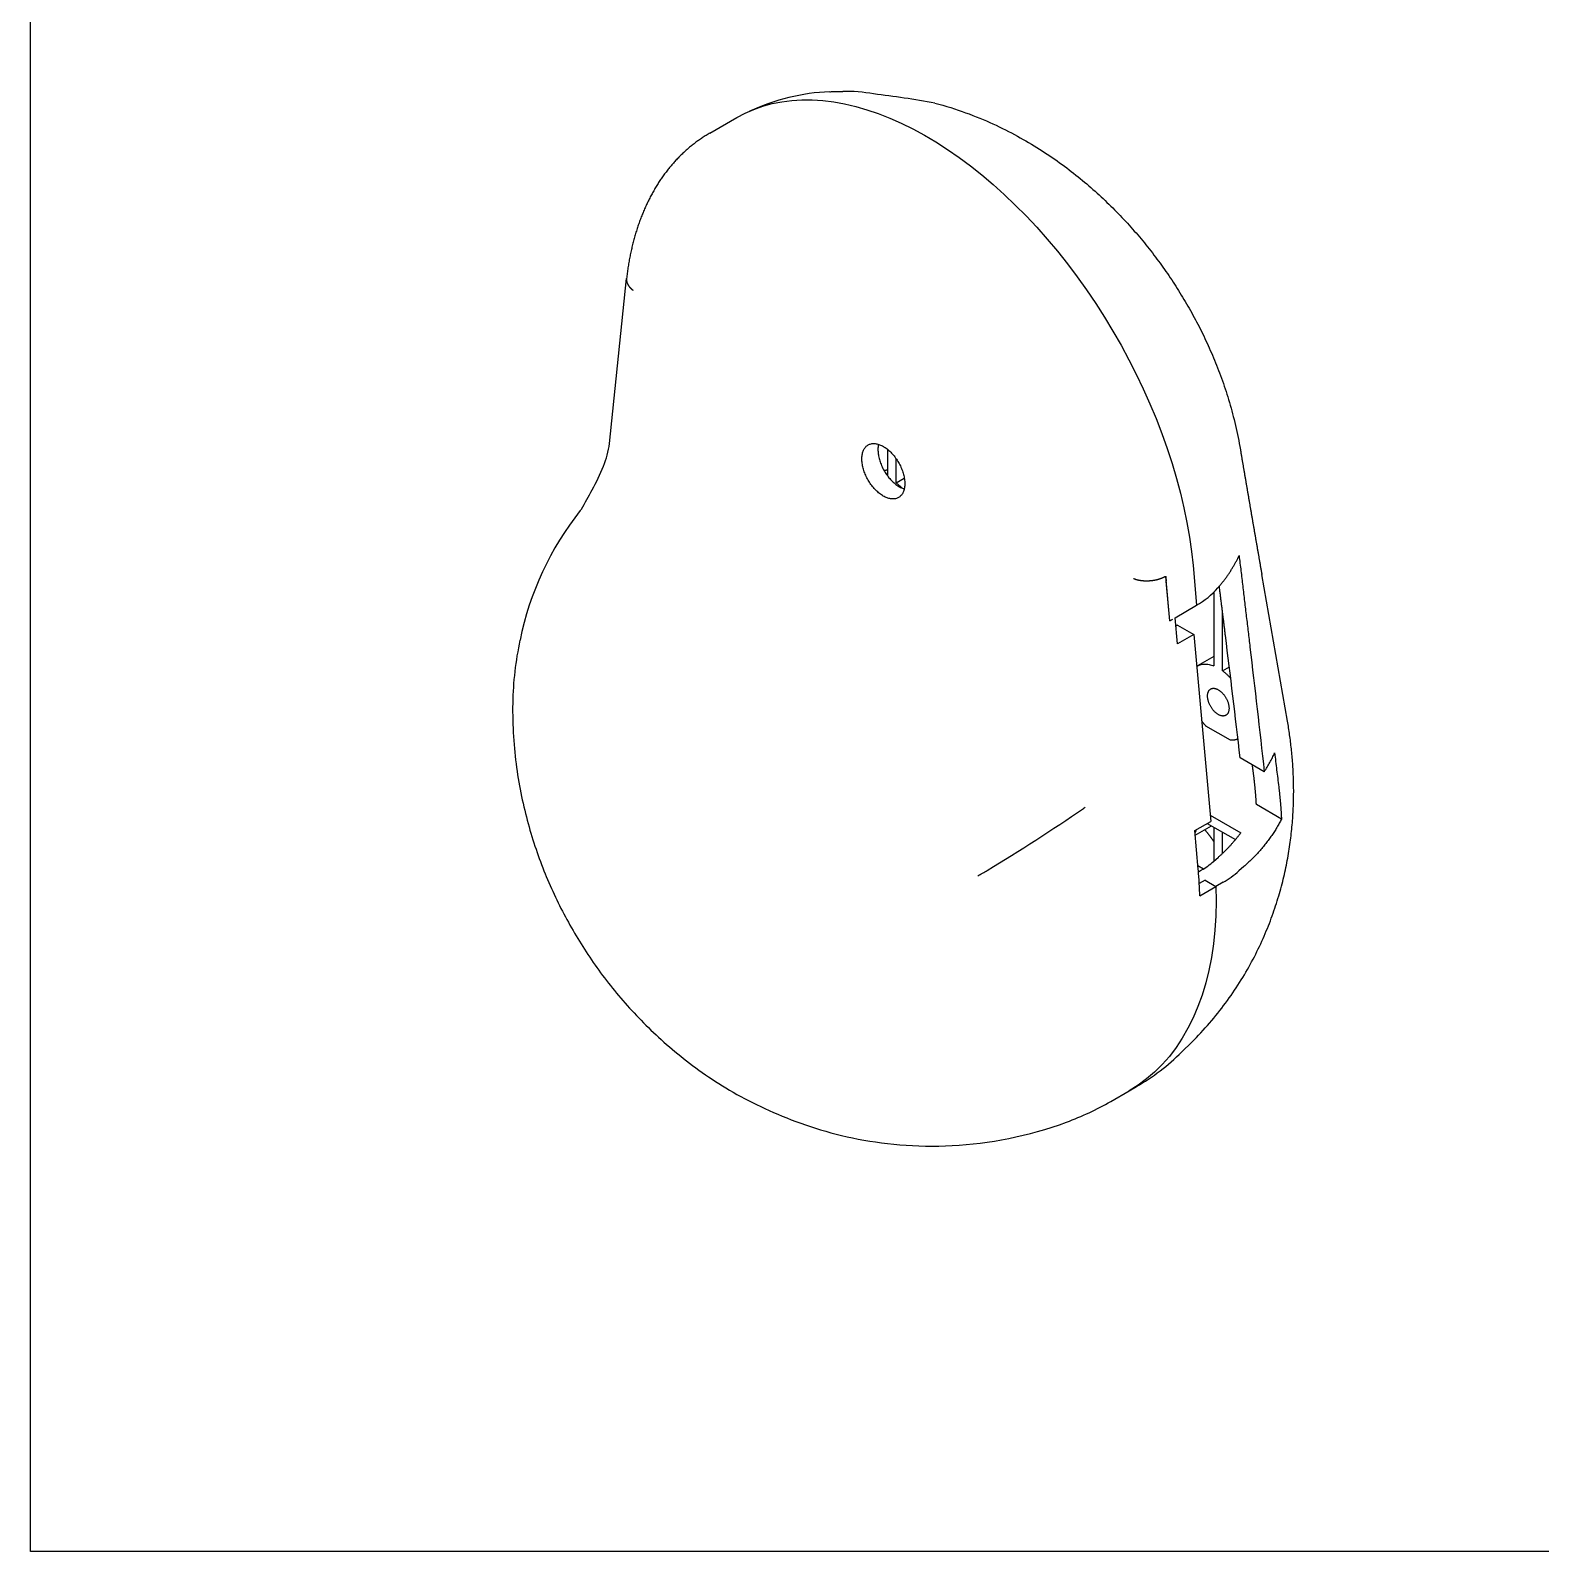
# Model space of a CAD drawing. Header units: millimetres. Extents: x 5 to 292, y 5 to 205.
# Drawn here: x 5 to 104.5, y 5 to 105.2 of the extents above; entities that cross this region are included whole.
import ezdxf

# ---------------------------------------------------------------- set-up
doc = ezdxf.new("R2010")
doc.units = ezdxf.units.MM
doc.layers.add('FRAME', color=7, linetype='CONTINUOUS')
doc.layers.add('Visible', color=7, linetype='CONTINUOUS')

msp = doc.modelspace()

# ---------------------------------------------------------------- linework, layer by layer
at = {"layer": 'FRAME'}
msp.add_lwpolyline([(5, 205), (292, 205), (292, 5), (5, 5)], close=True, dxfattribs=at)
at = {"layer": 'Visible'}
for p, q in [((49.7577, 98.4274), (51.5255, 99.4454)), ((43.1463, 77.9843), (44.2586, 88.8459)), ((61.4557, 77.5912), (61.4557, 75.8452)), ((62.0214, 75.3846), (62.0214, 76.9715)), ((62.0214, 75.3846), (62.5566, 75.6928)), ((80.0393, 66.3048), (79.7718, 69.2245)), ((81.5695, 69.9349), (81.8088, 67.3217)), ((87.793, 59.6877), (86.1037, 69.3492)), ((80.0411, 66.3038), (79.8017, 68.917)), ((82.9517, 68.1916), (82.9517, 63.3316)), ((80.3946, 66.5074), (81.8088, 67.3217)), ((80.0393, 66.3048), (80.0411, 66.3038)), ((80.0411, 66.3038), (80.237, 66.4166)), ((80.5527, 64.7812), (80.3946, 66.5074)), ((83.5174, 63.0059), (83.5174, 66.8565)), ((80.5461, 66.0066), (80.4458, 65.9488)), ((80.5461, 66.0066), (81.6134, 65.392)), ((81.6134, 65.392), (80.5527, 64.7812)), ((81.6134, 65.392), (82.74, 53.0932)), ((82.9517, 63.9549), (81.8622, 63.3275)), ((83.5174, 63.0059), (83.9626, 63.2622)), ((84.0447, 58.434), (82.4245, 59.367)), ((86.2607, 56.3593), (84.6799, 57.2696)), ((87.3931, 53.2483), (85.7426, 54.1987)), ((82.7021, 53.5064), (84.7215, 52.3435)), ((81.6793, 52.4824), (82.74, 53.0932)), ((81.9121, 49.9411), (81.6793, 52.4824)), ((81.7071, 52.1791), (82.7892, 52.8022)), ((82.5119, 52.9619), (84.3679, 51.8931)), ((82.9517, 52.7086), (82.9517, 50.482)), ((83.5174, 50.9917), (83.5174, 52.3829)), ((81.8891, 50.1918), (82.2674, 49.9739)), ((82.9205, 50.4543), (83.2415, 50.739)), ((84.9212, 50.1124), (84.5988, 49.8264)), ((81.9268, 49.7752), (82.1312, 49.8929)), ((82.3727, 49.217), (81.9837, 48.993)), ((82.3727, 49.217), (81.9837, 48.993)), ((82.3727, 49.217), (83.0803, 48.8095)), ((82.3727, 49.217), (83.0803, 48.8095)), ((82.0196, 48.1987), (83.0803, 48.8095)), ((83.5464, 49.0779), (83.0803, 48.8095)), ((81.4831, 38.55), (80.832, 37.9057)), ((76.1528, 34.6498), (77.3711, 35.3514)), ((77.3711, 35.3514), (77.8372, 35.6198))]:
    msp.add_line(p, q, dxfattribs=at)
for points in [[(51.5255, 99.4454), (52.0771, 99.7363), (52.6509, 99.9863), (53.2459, 100.1949), (53.8608, 100.3619), (54.4946, 100.4869), (55.1461, 100.5697), (55.8141, 100.61), (56.4973, 100.6079), (57.1944, 100.5634), (57.9042, 100.4764), (58.6254, 100.3473), (59.3565, 100.1761), (60.0963, 99.9633), (60.8434, 99.7093), (61.5963, 99.4144), (62.3537, 99.0793), (63.1142, 98.7046), (63.8763, 98.291), (64.6387, 97.8392), (65.3998, 97.3501), (66.1584, 96.8246), (66.9129, 96.2636), (67.6621, 95.6683), (68.4044, 95.0398), (69.1385, 94.3791), (69.8631, 93.6875), (70.5768, 92.9663), (71.2782, 92.2169), (71.9662, 91.4407), (72.6392, 90.639), (73.2963, 89.8134), (73.936, 88.9655), (74.5573, 88.0967), (75.1589, 87.2088), (75.7397, 86.3033), (76.2988, 85.3819), (76.8349, 84.4464), (77.3472, 83.4985), (77.8346, 82.54), (78.2964, 81.5726), (78.7315, 80.5982), (79.1392, 79.6185), (79.5188, 78.6354), (79.8695, 77.6508), (80.1907, 76.6663), (80.4818, 75.684), (80.7422, 74.7055), (80.9714, 73.7327), (81.1691, 72.7675), (81.3349, 71.8116), (81.4684, 70.8669), (81.5695, 69.9349)], [(57.6441, 101.1487), (57.6977, 101.1512), (57.7512, 101.1536), (57.8047, 101.1558), (57.8582, 101.1579), (57.9117, 101.1599), (57.9653, 101.1618), (58.0188, 101.1635), (58.0723, 101.1651), (58.1259, 101.1666), (58.1794, 101.1679), (58.2329, 101.1692), (58.2865, 101.1702), (58.34, 101.1712), (58.3936, 101.172), (58.4471, 101.1727), (58.5006, 101.1733)], [(64.5723, 100.4007), (64.8387, 100.3282), (65.1012, 100.2537), (65.3596, 100.1773), (65.6141, 100.099), (65.8649, 100.0189), (66.1119, 99.937), (66.3552, 99.8534), (66.5949, 99.7681), (66.8311, 99.6812), (67.0638, 99.5928), (67.2931, 99.5028), (67.5192, 99.4115), (67.742, 99.3187), (67.9616, 99.2246), (68.1781, 99.1293), (68.3917, 99.0327), (68.6023, 98.935), (68.81, 98.8362), (69.0149, 98.7363), (69.2171, 98.6354), (69.4166, 98.5336), (69.6136, 98.4309), (69.808, 98.3274), (70, 98.2231), (70.1897, 98.1181), (70.377, 98.0124), (70.5622, 97.9061), (70.7452, 97.7993), (70.9261, 97.6918), (71.1048, 97.5837), (71.2815, 97.4751), (71.4562, 97.3658), (71.6288, 97.256), (71.7995, 97.1456), (71.9682, 97.0347), (72.1351, 96.9232), (72.3, 96.8111), (72.4631, 96.6986), (72.6243, 96.5855), (72.7838, 96.4719), (72.9415, 96.3578), (73.0975, 96.2432), (73.2518, 96.1282), (73.4045, 96.0126), (73.5555, 95.8966), (73.7049, 95.7802), (73.8528, 95.6633), (73.9991, 95.5459), (74.1439, 95.4282), (74.2872, 95.31), (74.4291, 95.1914), (74.5695, 95.0725), (74.7086, 94.9531), (74.8464, 94.8334), (74.9828, 94.7133), (75.1179, 94.5928), (75.2518, 94.472), (75.3845, 94.3508), (75.5159, 94.2294), (75.6463, 94.1076), (75.7754, 93.9854), (75.9035, 93.8629), (76.0306, 93.74), (76.1567, 93.6166), (76.2817, 93.4927), (76.4057, 93.3685), (76.5287, 93.2437), (76.6508, 93.1186), (76.7718, 92.993), (76.8918, 92.867), (77.0109, 92.7405), (77.129, 92.6136), (77.2461, 92.4863), (77.3623, 92.3586), (77.4775, 92.2305), (77.5918, 92.1019), (77.7051, 91.973), (77.8175, 91.8436), (77.929, 91.7138), (78.0396, 91.5836), (78.1492, 91.453), (78.258, 91.322), (78.3658, 91.1906), (78.4728, 91.0588), (78.5789, 90.9266), (78.6841, 90.794), (78.7884, 90.661), (78.8919, 90.5277), (78.9945, 90.3939), (79.0962, 90.2598), (79.1972, 90.1253), (79.2972, 89.9904), (79.3965, 89.8551), (79.4949, 89.7195), (79.5925, 89.5835), (79.6895, 89.4469), (79.7858, 89.3096), (79.8814, 89.1718), (79.9764, 89.0334), (80.0706, 88.8944), (80.1643, 88.7547), (80.2572, 88.6145), (80.3494, 88.4736), (80.441, 88.3321), (80.5319, 88.19), (80.622, 88.0473), (80.7115, 87.9039), (80.8003, 87.7599), (80.8883, 87.6153), (80.9757, 87.4701), (81.0623, 87.3243), (81.1482, 87.1778), (81.2334, 87.0307), (81.3179, 86.8829), (81.4016, 86.7346), (81.4846, 86.5856), (81.5669, 86.4359), (81.6484, 86.2856), (81.7292, 86.1347), (81.8092, 85.9831), (81.8885, 85.8309), (81.967, 85.6781), (82.0448, 85.5246), (82.1218, 85.3704), (82.198, 85.2156), (82.2735, 85.0602), (82.3481, 84.9041), (82.422, 84.7473), (82.4952, 84.5898), (82.5677, 84.4314), (82.6396, 84.2721), (82.7108, 84.1119), (82.7813, 83.9507), (82.851, 83.7886), (82.9201, 83.6255), (82.9884, 83.4614), (83.056, 83.2963), (83.1228, 83.1301), (83.1888, 82.9629), (83.254, 82.7946), (83.3184, 82.6252), (83.382, 82.4547), (83.4447, 82.283), (83.5066, 82.1102), (83.5676, 81.9362), (83.6277, 81.7611), (83.6868, 81.5847), (83.7451, 81.4071), (83.8024, 81.2282), (83.8587, 81.0481), (83.9141, 80.8667), (83.9685, 80.6839), (84.0219, 80.4999), (84.0743, 80.3145), (84.1256, 80.1278), (84.1759, 79.9396), (84.2252, 79.7501), (84.2733, 79.5591), (84.3203, 79.3667), (84.3663, 79.1729), (84.4111, 78.9775), (84.4548, 78.7807), (84.4972, 78.5824), (84.5384, 78.3825), (84.5782, 78.1811), (84.6168, 77.978), (84.6539, 77.7734), (84.6897, 77.5672)], [(49.7577, 98.4274), (49.6935, 98.3901), (49.6296, 98.3523), (49.566, 98.314), (49.5027, 98.2751), (49.4397, 98.2358), (49.3771, 98.196), (49.3147, 98.1556), (49.2526, 98.1148), (49.1909, 98.0734), (49.1295, 98.0316), (49.0684, 97.9893), (49.0076, 97.9465), (48.9471, 97.9032), (48.887, 97.8594), (48.8272, 97.8151), (48.7677, 97.7703), (48.7085, 97.7251), (48.6497, 97.6794), (48.5912, 97.6332), (48.5331, 97.5865), (48.4753, 97.5394), (48.4178, 97.4917), (48.3607, 97.4437), (48.3039, 97.3951), (48.2475, 97.3461), (48.1914, 97.2966), (48.1357, 97.2467), (48.0804, 97.1963), (48.0254, 97.1455), (47.9707, 97.0942), (47.9165, 97.0424), (47.8625, 96.9902), (47.809, 96.9376), (47.7558, 96.8845), (47.703, 96.8309), (47.6505, 96.777), (47.5984, 96.7226), (47.5467, 96.6677), (47.4953, 96.6125), (47.4443, 96.5568), (47.3937, 96.5007), (47.3435, 96.4441), (47.2936, 96.3871), (47.2441, 96.3298), (47.195, 96.272), (47.1463, 96.2137), (47.0979, 96.1551), (47.0499, 96.0961), (47.0023, 96.0366), (46.9551, 95.9768), (46.9083, 95.9165), (46.8618, 95.8559), (46.8157, 95.7949), (46.7701, 95.7334), (46.7248, 95.6716), (46.6798, 95.6094), (46.6353, 95.5468), (46.5912, 95.4838), (46.5474, 95.4204), (46.5041, 95.3566), (46.4611, 95.2925), (46.4185, 95.228), (46.3764, 95.1631), (46.3346, 95.0978), (46.2931, 95.0322), (46.2521, 94.9662), (46.2115, 94.8999), (46.1713, 94.8332), (46.1314, 94.7661), (46.092, 94.6987), (46.0529, 94.6309), (46.0142, 94.5627), (45.976, 94.4942), (45.9381, 94.4254), (45.9006, 94.3562), (45.8635, 94.2866), (45.8268, 94.2168), (45.7905, 94.1465), (45.7546, 94.076), (45.719, 94.0051), (45.6839, 93.9338), (45.6492, 93.8623), (45.6148, 93.7904), (45.5809, 93.7182), (45.5473, 93.6456), (45.5141, 93.5727), (45.4814, 93.4995), (45.449, 93.426), (45.417, 93.3522), (45.3854, 93.2781), (45.3542, 93.2036), (45.3234, 93.1288), (45.293, 93.0537), (45.263, 92.9783), (45.2334, 92.9026), (45.2042, 92.8266), (45.1753, 92.7503), (45.1469, 92.6737), (45.1189, 92.5968), (45.0912, 92.5196), (45.0639, 92.4421), (45.0371, 92.3643), (45.0106, 92.2862), (44.9845, 92.2079), (44.9588, 92.1292), (44.9335, 92.0502), (44.9086, 91.971), (44.884, 91.8915), (44.8599, 91.8117), (44.8362, 91.7316), (44.8128, 91.6512), (44.7898, 91.5706), (44.7673, 91.4897), (44.7451, 91.4085), (44.7233, 91.3271), (44.7019, 91.2454), (44.6809, 91.1634), (44.6602, 91.0811), (44.64, 90.9986), (44.6202, 90.9158), (44.6007, 90.8328), (44.5816, 90.7495), (44.5629, 90.666), (44.5446, 90.5821), (44.5267, 90.4981), (44.5092, 90.4138), (44.4921, 90.3292), (44.4753, 90.2444), (44.4589, 90.1593), (44.443, 90.074), (44.4274, 89.9885), (44.4122, 89.9027), (44.3973, 89.8167), (44.3829, 89.7304), (44.3688, 89.6439), (44.3552, 89.5572), (44.3419, 89.4702), (44.329, 89.383), (44.3164, 89.2955), (44.3043, 89.2079), (44.2926, 89.12), (44.2812, 89.0319), (44.2702, 88.9435), (44.2596, 88.855)], [(44.2596, 88.855), (44.2588, 88.8482), (44.2581, 88.8414), (44.2575, 88.8345), (44.257, 88.8277), (44.2565, 88.8209), (44.2562, 88.814), (44.2559, 88.8072), (44.2556, 88.8003), (44.2555, 88.7935), (44.2554, 88.7866), (44.2554, 88.7797), (44.2555, 88.7729), (44.2556, 88.766), (44.2558, 88.7591), (44.2561, 88.7522), (44.2565, 88.7453), (44.257, 88.7384), (44.2575, 88.7315), (44.2581, 88.7246), (44.2588, 88.7176), (44.2596, 88.7107), (44.2604, 88.7038), (44.2613, 88.6969), (44.2623, 88.6899), (44.2634, 88.683), (44.2645, 88.6761), (44.2657, 88.6691), (44.267, 88.6622), (44.2684, 88.6553), (44.2698, 88.6484), (44.2713, 88.6414), (44.2729, 88.6345), (44.2746, 88.6276), (44.2763, 88.6207), (44.2782, 88.6138), (44.2801, 88.6069), (44.282, 88.6), (44.2841, 88.5931), (44.2862, 88.5862), (44.2884, 88.5794), (44.2907, 88.5725), (44.293, 88.5656), (44.2954, 88.5588), (44.2979, 88.5519), (44.3005, 88.5451), (44.3031, 88.5382), (44.3058, 88.5314), (44.3086, 88.5246), (44.3114, 88.5178), (44.3144, 88.511), (44.3174, 88.5042), (44.3205, 88.4974), (44.3236, 88.4906), (44.3268, 88.4839), (44.3301, 88.4771), (44.3335, 88.4704), (44.3369, 88.4636), (44.3404, 88.4569), (44.344, 88.4502), (44.3477, 88.4435), (44.3514, 88.4368), (44.3552, 88.4301), (44.3591, 88.4235), (44.363, 88.4168), (44.367, 88.4102), (44.3711, 88.4035), (44.3753, 88.3969), (44.3795, 88.3903), (44.3838, 88.3837), (44.3882, 88.3772), (44.3926, 88.3706), (44.3971, 88.364), (44.4017, 88.3575), (44.4064, 88.351), (44.4111, 88.3445), (44.4159, 88.338), (44.4207, 88.3316), (44.4256, 88.3251), (44.4306, 88.3187), (44.4357, 88.3123), (44.4408, 88.306), (44.446, 88.2996), (44.4512, 88.2933), (44.4565, 88.287), (44.4619, 88.2807), (44.4673, 88.2744), (44.4729, 88.2681), (44.4784, 88.2619), (44.4841, 88.2557), (44.4898, 88.2495), (44.4955, 88.2434), (44.5014, 88.2372), (44.5073, 88.2311), (44.5132, 88.225), (44.5192, 88.219), (44.5253, 88.2129), (44.5315, 88.2069), (44.5377, 88.2009), (44.5439, 88.1949), (44.5503, 88.189), (44.5567, 88.1831), (44.5631, 88.1772), (44.5696, 88.1713), (44.5762, 88.1655), (44.5828, 88.1596), (44.5895, 88.1539), (44.5963, 88.1481), (44.6031, 88.1423), (44.61, 88.1366), (44.6169, 88.131), (44.6239, 88.1253), (44.6309, 88.1197), (44.6381, 88.1141), (44.6452, 88.1085), (44.6524, 88.1029), (44.6597, 88.0974), (44.6671, 88.0919), (44.6745, 88.0865), (44.6819, 88.081), (44.6894, 88.0756)], [(60.8564, 77.9279), (60.8438, 77.8662), (60.8338, 77.8024), (60.8264, 77.7368), (60.8216, 77.6693), (60.8194, 77.6001), (60.8199, 77.5293), (60.823, 77.4572), (60.8287, 77.3837), (60.837, 77.3091), (60.8479, 77.2335), (60.8614, 77.157), (60.8774, 77.0797), (60.896, 77.0019), (60.917, 76.9237), (60.9405, 76.8451), (60.9664, 76.7664), (60.9946, 76.6877), (61.0252, 76.6091), (61.058, 76.5308), (61.0929, 76.4529), (61.13, 76.3756), (61.1692, 76.2991), (61.2103, 76.2234), (61.2533, 76.1487), (61.2982, 76.0751), (61.3447, 76.0028), (61.393, 75.9319), (61.4428, 75.8626), (61.494, 75.7949), (61.5467, 75.7291), (61.6006, 75.6651), (61.6557, 75.6032), (61.7118, 75.5435), (61.7689, 75.486), (61.8269, 75.4309), (61.8857, 75.3783), (61.9451, 75.3282), (62.005, 75.2808), (62.0654, 75.2362), (62.126, 75.1944), (62.1869, 75.1555), (62.2479, 75.1196), (62.3088, 75.0867), (62.3696, 75.057), (62.4301, 75.0304), (62.4903, 75.0071), (62.55, 74.987)], [(84.6897, 77.5672), (84.6993, 77.5102), (84.709, 77.4533), (84.7186, 77.3963), (84.7283, 77.3393), (84.7379, 77.2824), (84.7476, 77.2254), (84.7572, 77.1684), (84.7669, 77.1114), (84.7766, 77.0545), (84.7862, 76.9975), (84.7959, 76.9405), (84.8056, 76.8835), (84.8152, 76.8265), (84.8249, 76.7696), (84.8346, 76.7126), (84.8443, 76.6556), (84.8539, 76.5986), (84.8636, 76.5416), (84.8733, 76.4846), (84.883, 76.4276), (84.8927, 76.3706), (84.9024, 76.3136), (84.9121, 76.2566), (84.9218, 76.1996), (84.9315, 76.1426), (84.9412, 76.0856), (84.9509, 76.0286), (84.9606, 75.9716), (84.9703, 75.9146), (84.98, 75.8576), (84.9898, 75.8006), (84.9995, 75.7436), (85.0092, 75.6866), (85.0189, 75.6296), (85.0286, 75.5725), (85.0384, 75.5155), (85.0481, 75.4585), (85.0578, 75.4015), (85.0676, 75.3445), (85.0773, 75.2875), (85.0871, 75.2304), (85.0968, 75.1734), (85.1066, 75.1164), (85.1163, 75.0593), (85.1261, 75.0023), (85.1358, 74.9453), (85.1456, 74.8883), (85.1553, 74.8312), (85.1651, 74.7742), (85.1749, 74.7171), (85.1846, 74.6601), (85.1944, 74.6031), (85.2042, 74.546), (85.2139, 74.489), (85.2237, 74.4319), (85.2335, 74.3749), (85.2433, 74.3178), (85.2531, 74.2608), (85.2628, 74.2037), (85.2726, 74.1467), (85.2824, 74.0896), (85.2922, 74.0326), (85.302, 73.9755), (85.3118, 73.9185), (85.3216, 73.8614), (85.3314, 73.8043), (85.3412, 73.7473), (85.351, 73.6902), (85.3609, 73.6332), (85.3707, 73.5761), (85.3805, 73.519), (85.3903, 73.4619), (85.4001, 73.4049), (85.41, 73.3478), (85.4198, 73.2907), (85.4296, 73.2337), (85.4394, 73.1766), (85.4493, 73.1195), (85.4591, 73.0624), (85.4689, 73.0053), (85.4788, 72.9483), (85.4886, 72.8912), (85.4985, 72.8341), (85.5083, 72.777), (85.5182, 72.7199), (85.528, 72.6628), (85.5379, 72.6057), (85.5477, 72.5486), (85.5576, 72.4915), (85.5675, 72.4344), (85.5773, 72.3773), (85.5872, 72.3203), (85.5971, 72.2632), (85.607, 72.206), (85.6168, 72.1489), (85.6267, 72.0918), (85.6366, 72.0347), (85.6465, 71.9776), (85.6564, 71.9205), (85.6662, 71.8634), (85.6761, 71.8063), (85.686, 71.7492), (85.6959, 71.6921), (85.7058, 71.635), (85.7157, 71.5778), (85.7256, 71.5207), (85.7355, 71.4636), (85.7454, 71.4065), (85.7553, 71.3494), (85.7653, 71.2922), (85.7752, 71.2351), (85.7851, 71.178), (85.795, 71.1209), (85.8049, 71.0637), (85.8149, 71.0066), (85.8248, 70.9495), (85.8347, 70.8923), (85.8446, 70.8352), (85.8546, 70.7781), (85.8645, 70.7209), (85.8745, 70.6638), (85.8844, 70.6066), (85.8943, 70.5495), (85.9043, 70.4924), (85.9142, 70.4352), (85.9242, 70.3781), (85.9341, 70.3209), (85.9441, 70.2638), (85.9541, 70.2066), (85.964, 70.1495), (85.974, 70.0923), (85.9839, 70.0352), (85.9939, 69.978), (86.0039, 69.9208), (86.0139, 69.8637), (86.0238, 69.8065), (86.0338, 69.7494), (86.0438, 69.6922), (86.0538, 69.635), (86.0638, 69.5779), (86.0737, 69.5207), (86.0837, 69.4635), (86.0937, 69.4064), (86.1037, 69.3492)], [(61.2318, 76.1855), (61.2363, 76.1873), (61.2407, 76.1892), (61.2452, 76.1911), (61.2497, 76.1929), (61.2542, 76.1948), (61.2587, 76.1966), (61.2632, 76.1984), (61.2678, 76.2003), (61.2723, 76.2021), (61.2768, 76.2039), (61.2814, 76.2057), (61.286, 76.2075), (61.2905, 76.2093), (61.2951, 76.2111), (61.2997, 76.2128), (61.3043, 76.2146), (61.3089, 76.2163), (61.3135, 76.2181), (61.3182, 76.2198), (61.3228, 76.2216), (61.3274, 76.2233), (61.3321, 76.225), (61.3367, 76.2267), (61.3414, 76.2284), (61.3461, 76.2301), (61.3508, 76.2318), (61.3555, 76.2335), (61.3602, 76.2352), (61.3649, 76.2368), (61.3696, 76.2385), (61.3743, 76.2401), (61.379, 76.2418), (61.3838, 76.2434), (61.3885, 76.245), (61.3933, 76.2467), (61.3981, 76.2483), (61.4028, 76.2499), (61.4076, 76.2515), (61.4124, 76.253), (61.4172, 76.2546), (61.422, 76.2562), (61.4268, 76.2578), (61.4317, 76.2593), (61.4365, 76.2609), (61.4413, 76.2624), (61.4462, 76.2639), (61.451, 76.2655), (61.4559, 76.267)], [(62.0214, 75.3846), (62.047, 75.3653), (62.0727, 75.3456), (62.0982, 75.3255), (62.1237, 75.3051), (62.1491, 75.2843), (62.1745, 75.2631), (62.1998, 75.2416), (62.225, 75.2198), (62.2501, 75.1977), (62.2751, 75.1752), (62.3, 75.1523), (62.3248, 75.1292), (62.3495, 75.1057), (62.3741, 75.0819), (62.3986, 75.0578), (62.423, 75.0334)], [(83.2146, 68.4725), (83.2509, 68.5151), (83.2869, 68.5577), (83.3227, 68.6004), (83.3581, 68.6432), (83.3932, 68.686), (83.428, 68.729), (83.4625, 68.772), (83.4966, 68.8151), (83.5305, 68.8583), (83.5641, 68.9016), (83.5973, 68.9449), (83.6303, 68.9883), (83.6629, 69.0318), (83.6952, 69.0754), (83.7272, 69.119), (83.7589, 69.1627), (83.7902, 69.2065), (83.8213, 69.2504), (83.852, 69.2943), (83.8825, 69.3383), (83.9126, 69.3824), (83.9424, 69.4266), (83.9719, 69.4708), (84.001, 69.5151), (84.0299, 69.5595), (84.0584, 69.6039), (84.0866, 69.6484), (84.1145, 69.693), (84.1421, 69.7376), (84.1694, 69.7823), (84.1963, 69.8271), (84.2229, 69.872), (84.2492, 69.9169), (84.2752, 69.9618), (84.3008, 70.0069), (84.3262, 70.052), (84.3512, 70.0971), (84.3759, 70.1423), (84.4002, 70.1876), (84.4243, 70.233), (84.448, 70.2784), (84.4714, 70.3239), (84.4945, 70.3694), (84.5172, 70.415), (84.5396, 70.4606), (84.5617, 70.5063), (84.5835, 70.5521), (84.605, 70.5979)], [(84.605, 70.5979), (84.6199, 70.4724), (84.6348, 70.3469), (84.6498, 70.2213), (84.6647, 70.0958), (84.6797, 69.9702), (84.6946, 69.8447), (84.7095, 69.7191), (84.7245, 69.5935), (84.7394, 69.468), (84.7543, 69.3424), (84.7692, 69.2168), (84.7842, 69.0912), (84.7991, 68.9656), (84.814, 68.84), (84.8289, 68.7144), (84.8438, 68.5888), (84.8587, 68.4632), (84.8736, 68.3376), (84.8885, 68.212), (84.9034, 68.0863), (84.9183, 67.9607), (84.9331, 67.8351), (84.948, 67.7095), (84.9629, 67.5839), (84.9778, 67.4583), (84.9926, 67.3327), (85.0075, 67.2071), (85.0224, 67.0815), (85.0372, 66.956), (85.0521, 66.8304), (85.0669, 66.7048), (85.0818, 66.5792), (85.0966, 66.4537), (85.1114, 66.3281), (85.1263, 66.2026), (85.1411, 66.077), (85.1559, 65.9515), (85.1707, 65.826), (85.1856, 65.7005), (85.2004, 65.575), (85.2152, 65.4495), (85.23, 65.324), (85.2448, 65.1986), (85.2596, 65.0731), (85.2743, 64.9477), (85.2891, 64.8222), (85.3039, 64.6968), (85.3187, 64.5714)], [(77.6562, 69.0913), (77.6677, 69.0864), (77.6792, 69.0815), (77.6909, 69.0767), (77.7027, 69.072), (77.7146, 69.0674), (77.7266, 69.0628), (77.7387, 69.0583), (77.7509, 69.0539), (77.7633, 69.0495), (77.7757, 69.0453), (77.7883, 69.0411), (77.8009, 69.037), (77.8137, 69.033), (77.8266, 69.029), (77.8395, 69.0251), (77.8526, 69.0213), (77.8658, 69.0176), (77.879, 69.014), (77.8924, 69.0104), (77.9058, 69.007), (77.9194, 69.0036), (77.933, 69.0002), (77.9468, 68.997), (77.9606, 68.9939), (77.9745, 68.9908), (77.9885, 68.9878), (78.0026, 68.9849), (78.0168, 68.9821), (78.031, 68.9793), (78.0454, 68.9766), (78.0598, 68.9741), (78.0743, 68.9716), (78.0889, 68.9692), (78.1036, 68.9668), (78.1183, 68.9646), (78.1331, 68.9624), (78.148, 68.9604), (78.163, 68.9584), (78.178, 68.9565), (78.193, 68.9547), (78.2081, 68.953), (78.2233, 68.9513), (78.2385, 68.9498), (78.2538, 68.9483), (78.2691, 68.947), (78.2845, 68.9457), (78.2999, 68.9445), (78.3154, 68.9434), (78.3309, 68.9424), (78.3464, 68.9414), (78.362, 68.9406), (78.3776, 68.9398), (78.3933, 68.9392), (78.409, 68.9386), (78.4247, 68.9381), (78.4405, 68.9377), (78.4563, 68.9374), (78.4721, 68.9372), (78.488, 68.937), (78.5039, 68.937), (78.5198, 68.937), (78.5358, 68.9371), (78.5517, 68.9374), (78.5677, 68.9377), (78.5838, 68.9381), (78.5998, 68.9385), (78.6159, 68.9391), (78.6319, 68.9398), (78.648, 68.9405), (78.6642, 68.9414), (78.6803, 68.9423), (78.6964, 68.9433), (78.7125, 68.9444), (78.7287, 68.9456), (78.7448, 68.9469), (78.7609, 68.9482), (78.777, 68.9497), (78.7931, 68.9512), (78.8091, 68.9529), (78.8252, 68.9546), (78.8412, 68.9564), (78.8573, 68.9583), (78.8732, 68.9602), (78.8892, 68.9623), (78.9052, 68.9644), (78.9211, 68.9667), (78.937, 68.969), (78.9529, 68.9714), (78.9687, 68.9738), (78.9846, 68.9764), (79.0004, 68.9791), (79.0161, 68.9818), (79.0318, 68.9846), (79.0475, 68.9875), (79.0632, 68.9905), (79.0788, 68.9936), (79.0944, 68.9967), (79.1099, 68.9999), (79.1254, 69.0032), (79.1409, 69.0066), (79.1563, 69.0101), (79.1716, 69.0137), (79.1869, 69.0173), (79.2022, 69.021), (79.2174, 69.0248), (79.2326, 69.0287), (79.2477, 69.0326), (79.2627, 69.0367), (79.2777, 69.0408), (79.2926, 69.045), (79.3075, 69.0493), (79.3223, 69.0536), (79.3369, 69.058), (79.3516, 69.0625), (79.3661, 69.0671), (79.3805, 69.0717), (79.3949, 69.0764), (79.4092, 69.0812), (79.4234, 69.086), (79.4375, 69.0909), (79.4516, 69.0959), (79.4655, 69.101), (79.4794, 69.1061), (79.4932, 69.1113), (79.5069, 69.1165), (79.5205, 69.1219), (79.534, 69.1273), (79.5474, 69.1327), (79.5607, 69.1383), (79.5739, 69.1438), (79.587, 69.1495), (79.6, 69.1552), (79.6129, 69.161), (79.6258, 69.1669), (79.6385, 69.1728), (79.6511, 69.1788), (79.6636, 69.1848), (79.676, 69.1909), (79.6883, 69.1971), (79.7005, 69.2033), (79.7125, 69.2096), (79.7245, 69.2159), (79.7364, 69.2223), (79.7481, 69.2288)], [(79.7481, 69.2288), (79.7484, 69.2289), (79.7487, 69.2291), (79.7489, 69.2292), (79.7492, 69.2294), (79.7495, 69.2295), (79.7498, 69.2296), (79.7501, 69.2297), (79.7503, 69.2298), (79.7506, 69.23), (79.7509, 69.2301), (79.7512, 69.2302), (79.7515, 69.2303), (79.7517, 69.2303), (79.752, 69.2304), (79.7523, 69.2305), (79.7526, 69.2306), (79.7528, 69.2307), (79.7531, 69.2307), (79.7534, 69.2308), (79.7537, 69.2308), (79.754, 69.2309), (79.7542, 69.2309), (79.7545, 69.231), (79.7548, 69.231), (79.755, 69.231), (79.7553, 69.2311), (79.7556, 69.2311), (79.7559, 69.2311), (79.7561, 69.2311), (79.7564, 69.2311), (79.7567, 69.2311), (79.7569, 69.2311), (79.7572, 69.2311), (79.7575, 69.2311), (79.7577, 69.2311), (79.758, 69.2311), (79.7583, 69.231), (79.7585, 69.231), (79.7588, 69.231), (79.7591, 69.231), (79.7593, 69.2309), (79.7596, 69.2309), (79.7598, 69.2308), (79.7601, 69.2308), (79.7603, 69.2307), (79.7606, 69.2307), (79.7608, 69.2306), (79.7611, 69.2306), (79.7613, 69.2305), (79.7616, 69.2304), (79.7618, 69.2303), (79.7621, 69.2303), (79.7623, 69.2302), (79.7626, 69.2301), (79.7628, 69.23), (79.7631, 69.2299), (79.7633, 69.2298), (79.7635, 69.2298), (79.7638, 69.2297), (79.764, 69.2296), (79.7642, 69.2295), (79.7645, 69.2294), (79.7647, 69.2292), (79.7649, 69.2291), (79.7652, 69.229), (79.7654, 69.2289), (79.7656, 69.2288), (79.7659, 69.2287), (79.7661, 69.2286), (79.7663, 69.2284), (79.7665, 69.2283), (79.7668, 69.2282), (79.767, 69.228), (79.7672, 69.2279), (79.7674, 69.2278), (79.7676, 69.2276), (79.7679, 69.2275), (79.7681, 69.2274), (79.7683, 69.2272), (79.7685, 69.2271), (79.7687, 69.2269), (79.7689, 69.2268), (79.7692, 69.2266), (79.7694, 69.2265), (79.7696, 69.2263), (79.7698, 69.2262), (79.77, 69.226), (79.7702, 69.2258), (79.7704, 69.2257), (79.7706, 69.2255), (79.7708, 69.2254), (79.771, 69.2252), (79.7712, 69.225), (79.7714, 69.2249), (79.7716, 69.2247), (79.7718, 69.2245)], [(79.7718, 69.2245), (79.7738, 69.2053), (79.7757, 69.186), (79.7777, 69.1667), (79.7796, 69.1475), (79.7815, 69.1282), (79.7834, 69.109), (79.7853, 69.0898), (79.7872, 69.0705), (79.7891, 69.0513), (79.7909, 69.0321), (79.7928, 69.0129), (79.7946, 68.9937), (79.7964, 68.9745), (79.7982, 68.9553), (79.8, 68.9361), (79.8017, 68.9169)], [(83.7068, 65.3359), (83.6985, 65.4033), (83.6901, 65.4707), (83.6817, 65.5381), (83.6733, 65.6055), (83.6649, 65.6729), (83.6565, 65.7404), (83.6482, 65.8078), (83.6398, 65.8752), (83.6314, 65.9427), (83.623, 66.0101), (83.6146, 66.0776), (83.6062, 66.145), (83.5978, 66.2125), (83.5893, 66.28), (83.5809, 66.3474), (83.5725, 66.4149), (83.5641, 66.4824), (83.5557, 66.5499), (83.5473, 66.6174), (83.5388, 66.6849), (83.5304, 66.7524), (83.522, 66.8199), (83.5136, 66.8874), (83.5051, 66.9549), (83.4967, 67.0224), (83.4883, 67.0899), (83.4798, 67.1574), (83.4714, 67.2249), (83.463, 67.2925), (83.4545, 67.36), (83.4461, 67.4275), (83.4376, 67.4951), (83.4292, 67.5626), (83.4207, 67.6301), (83.4123, 67.6977), (83.4038, 67.7652), (83.3953, 67.8327), (83.3869, 67.9003), (83.3784, 67.9678), (83.37, 68.0354), (83.3615, 68.1029), (83.353, 68.1705), (83.3445, 68.2381), (83.3361, 68.3056), (83.3276, 68.3732), (83.3191, 68.4407), (83.3106, 68.5083), (83.3022, 68.5758)], [(84.6799, 57.2696), (84.6199, 57.7813), (84.5597, 58.292), (84.4995, 58.8017), (84.4391, 59.3104), (84.3787, 59.8182), (84.3181, 60.3249), (84.2575, 60.8307), (84.1967, 61.3354), (84.1358, 61.8391), (84.0748, 62.3418), (84.0137, 62.8435), (83.9526, 63.3441), (83.8913, 63.8436), (83.8299, 64.3421), (83.7684, 64.8395), (83.7068, 65.3359)], [(85.3187, 64.5714), (85.3783, 64.0643), (85.4379, 63.5564), (85.4973, 63.0475), (85.5566, 62.5379), (85.6159, 62.0274), (85.675, 61.5161), (85.7341, 61.004), (85.793, 60.4911), (85.8518, 59.9773), (85.9106, 59.4628), (85.9692, 58.9475), (86.0277, 58.4314), (86.0861, 57.9145), (86.1444, 57.3969), (86.2026, 56.8785), (86.2607, 56.3593)], [(81.8057, 63.2922), (81.863, 63.328), (81.9228, 63.3594), (81.9849, 63.3866), (82.0493, 63.4093), (82.1158, 63.4275), (82.1843, 63.4413), (82.2547, 63.4506), (82.3269, 63.4554), (82.4007, 63.4557), (82.476, 63.4514), (82.5527, 63.4426), (82.6306, 63.4293), (82.7096, 63.4115), (82.7896, 63.3893), (82.8703, 63.3626), (82.9517, 63.3316)], [(83.5174, 63.0059), (83.5521, 62.9796), (83.5868, 62.9527), (83.6213, 62.9251), (83.6556, 62.8969), (83.6899, 62.868), (83.7239, 62.8385), (83.7579, 62.8084), (83.7916, 62.7777), (83.8252, 62.7463), (83.8586, 62.7144), (83.8918, 62.6819), (83.9247, 62.6489), (83.9575, 62.6153), (83.99, 62.5811), (84.0222, 62.5464), (84.0542, 62.5112)], [(36.7638, 60.8749), (36.7606, 60.5914), (36.7602, 60.3105), (36.7625, 60.0324), (36.7675, 59.7569), (36.7751, 59.4839), (36.7853, 59.2135), (36.798, 58.9457), (36.8131, 58.6803), (36.8306, 58.4173), (36.8505, 58.1568), (36.8727, 57.8986), (36.8972, 57.6427), (36.9238, 57.3891), (36.9526, 57.1377), (36.9835, 56.8886), (37.0165, 56.6415), (37.0515, 56.3967), (37.0884, 56.1538), (37.1272, 55.913), (37.1678, 55.6743), (37.2103, 55.4374), (37.2545, 55.2025), (37.3004, 54.9695), (37.3479, 54.7383), (37.397, 54.5089), (37.4477, 54.2813), (37.4999, 54.0554), (37.5534, 53.8312), (37.6084, 53.6086), (37.6647, 53.3876), (37.7223, 53.1682), (37.7812, 52.9503), (37.8414, 52.7338), (37.9029, 52.5188), (37.9657, 52.3052), (38.0298, 52.093), (38.0951, 51.8822), (38.1618, 51.6728), (38.2297, 51.4646), (38.2989, 51.2578), (38.3693, 51.0523), (38.441, 50.848), (38.514, 50.645), (38.5882, 50.4432), (38.6637, 50.2426), (38.7404, 50.0432), (38.8184, 49.8449), (38.8976, 49.6478), (38.9781, 49.4517), (39.0598, 49.2567), (39.1427, 49.0629), (39.2268, 48.87), (39.3122, 48.6781), (39.3987, 48.4873), (39.4865, 48.2974), (39.5755, 48.1085), (39.6657, 47.9205), (39.7571, 47.7334), (39.8497, 47.5472), (39.9435, 47.3618), (40.0385, 47.1773), (40.1346, 46.9936), (40.232, 46.8106), (40.3305, 46.6285), (40.4302, 46.4471), (40.531, 46.2664), (40.633, 46.0864), (40.7362, 45.9071), (40.8405, 45.7285), (40.946, 45.5504), (41.0527, 45.3731), (41.1605, 45.1963), (41.2695, 45.0201), (41.3798, 44.8446), (41.4914, 44.6696), (41.6042, 44.4953), (41.7183, 44.3215), (41.8338, 44.1483), (41.9506, 43.9757), (42.0688, 43.8037), (42.1884, 43.6322), (42.3094, 43.4613), (42.4319, 43.2909), (42.5558, 43.1211), (42.6813, 42.9518), (42.8083, 42.7831), (42.9368, 42.6148), (43.0669, 42.4471), (43.1986, 42.2799), (43.3319, 42.1132), (43.4668, 41.947), (43.6035, 41.7813), (43.7418, 41.6161), (43.8818, 41.4513), (44.0236, 41.287), (44.1671, 41.1232), (44.3125, 40.9599), (44.4596, 40.797), (44.6086, 40.6345), (44.7594, 40.4725), (44.9122, 40.3109), (45.0668, 40.1498), (45.2234, 39.989), (45.3819, 39.8287), (45.5424, 39.6688), (45.7049, 39.5093), (45.8694, 39.3502), (46.036, 39.1914), (46.2047, 39.0329), (46.3755, 38.8746), (46.5484, 38.7166), (46.7237, 38.5589), (46.9012, 38.4016), (47.0812, 38.2446), (47.2636, 38.0881), (47.4486, 37.9321), (47.6361, 37.7766), (47.8263, 37.6216), (48.0193, 37.4673), (48.2151, 37.3136), (48.4137, 37.1606), (48.6153, 37.0084), (48.8199, 36.8569), (49.0276, 36.7062), (49.2384, 36.5563), (49.4524, 36.4074), (49.6698, 36.2594), (49.8904, 36.1124), (50.1145, 35.9664), (50.3421, 35.8214), (50.5732, 35.6776), (50.808, 35.5349), (51.0464, 35.3934), (51.2886, 35.2531), (51.5347, 35.1141), (51.7846, 34.9764), (52.0385, 34.84), (52.2964, 34.7051), (52.5585, 34.5716), (52.8247, 34.4395), (53.0951, 34.309), (53.3699, 34.18), (53.649, 34.0526), (53.9325, 33.9269), (54.2206, 33.8028), (54.5132, 33.6805), (54.8108, 33.56), (55.1135, 33.4415), (55.4214, 33.3251), (55.7345, 33.2112), (56.0528, 33.0998), (56.3763, 32.9913), (56.705, 32.8857), (57.0389, 32.7833), (57.378, 32.6843), (57.7224, 32.5888), (58.0719, 32.4972), (58.4268, 32.4095), (58.7868, 32.326), (59.1522, 32.2468), (59.5227, 32.1723), (59.8986, 32.1025), (60.2797, 32.0376), (60.6661, 31.9779), (61.0578, 31.9236), (61.4548, 31.8749), (61.8571, 31.8319), (62.2647, 31.7948), (62.6776, 31.764), (63.0959, 31.7394), (63.5195, 31.7214), (63.9484, 31.7102), (64.3826, 31.7059), (64.8221, 31.7092), (65.2664, 31.7204), (65.7153, 31.7398), (66.1684, 31.7674), (66.6254, 31.8034), (67.0859, 31.8481), (67.5496, 31.9015), (68.0163, 31.9639), (68.4855, 32.0353), (68.9569, 32.116), (69.4302, 32.2061), (69.9051, 32.3058), (70.3813, 32.4153), (70.8583, 32.5346), (71.3359, 32.664), (71.8138, 32.8037), (72.2916, 32.9537), (72.7689, 33.1143), (73.2455, 33.2856)], [(81.4831, 38.55), (81.6372, 38.7039), (81.7893, 38.8591), (81.9394, 39.0153), (82.0876, 39.1726), (82.2339, 39.3309), (82.3782, 39.4902), (82.5206, 39.6504), (82.661, 39.8115), (82.7994, 39.9735), (82.9359, 40.1363), (83.0704, 40.2999), (83.2029, 40.4642), (83.3334, 40.6292), (83.462, 40.7949), (83.5885, 40.9611), (83.7131, 41.128), (83.8357, 41.2953), (83.9563, 41.4632), (84.0748, 41.6314), (84.1914, 41.8001), (84.306, 41.9692), (84.4185, 42.1386), (84.5291, 42.3083), (84.6376, 42.4782), (84.7441, 42.6483), (84.8486, 42.8185), (84.951, 42.9889), (85.0515, 43.1594), (85.1498, 43.3299), (85.2462, 43.5003), (85.3406, 43.6708), (85.4331, 43.8411), (85.5237, 44.0114), (85.6123, 44.1816), (85.699, 44.3516), (85.7839, 44.5215), (85.8669, 44.6912), (85.9481, 44.8607), (86.0275, 45.03), (86.105, 45.1991), (86.1808, 45.3679), (86.2549, 45.5364), (86.3271, 45.7047), (86.3977, 45.8726), (86.4666, 46.0402), (86.5337, 46.2074), (86.5992, 46.3742), (86.6631, 46.5406), (86.7253, 46.7067), (86.7859, 46.8722), (86.8449, 47.0373), (86.9023, 47.2019), (86.9582, 47.366), (87.0126, 47.5296), (87.0654, 47.6926), (87.1167, 47.855), (87.1665, 48.0169), (87.2149, 48.1781), (87.2618, 48.3387), (87.3074, 48.4987), (87.3515, 48.6581), (87.3943, 48.8169), (87.4358, 48.9751), (87.4759, 49.1326), (87.5147, 49.2895), (87.5522, 49.4458), (87.5884, 49.6015), (87.6234, 49.7565), (87.6572, 49.9109), (87.6897, 50.0646), (87.7211, 50.2177), (87.7513, 50.3701), (87.7803, 50.5219), (87.8081, 50.6731), (87.8349, 50.8235), (87.8605, 50.9733), (87.8851, 51.1225), (87.9085, 51.271), (87.931, 51.4188), (87.9524, 51.5659), (87.9727, 51.7124), (87.9921, 51.8581), (88.0105, 52.0032), (88.028, 52.1476), (88.0445, 52.2913), (88.0601, 52.4344), (88.0748, 52.5767), (88.0886, 52.7183), (88.1016, 52.8593), (88.1136, 52.9996), (88.1249, 53.1392), (88.1353, 53.2782), (88.1448, 53.4165), (88.1536, 53.5541), (88.1615, 53.6911), (88.1687, 53.8275), (88.175, 53.9632), (88.1806, 54.0982), (88.1855, 54.2326), (88.1896, 54.3664), (88.193, 54.4996), (88.1956, 54.6321), (88.1976, 54.764), (88.1988, 54.8953), (88.1994, 55.0259), (88.1993, 55.156), (88.1986, 55.2854), (88.1972, 55.4142), (88.1951, 55.5425), (88.1925, 55.6701), (88.1892, 55.7972), (88.1853, 55.9236), (88.1809, 56.0495), (88.1758, 56.1748), (88.1702, 56.2995), (88.1641, 56.4236), (88.1574, 56.5472), (88.1501, 56.6702), (88.1423, 56.7927), (88.134, 56.9146), (88.1252, 57.0359), (88.1158, 57.1568), (88.106, 57.277), (88.0956, 57.3968), (88.0848, 57.516), (88.0734, 57.6347), (88.0616, 57.7529), (88.0493, 57.8706), (88.0365, 57.9878), (88.0233, 58.1044), (88.0096, 58.2206), (87.9954, 58.3363), (87.9808, 58.4515), (87.9658, 58.5662), (87.9504, 58.6804), (87.9345, 58.7942), (87.9182, 58.9074), (87.9015, 59.0203), (87.8844, 59.1326), (87.8668, 59.2445), (87.8489, 59.356), (87.8307, 59.467), (87.812, 59.5775), (87.793, 59.6877)], [(82.4245, 59.367), (82.4054, 59.3883), (82.3865, 59.4097), (82.3676, 59.4313), (82.3488, 59.453), (82.3302, 59.475), (82.3116, 59.4971), (82.2932, 59.5193), (82.2748, 59.5418), (82.2566, 59.5644), (82.2385, 59.5872), (82.2205, 59.6101), (82.2026, 59.6332), (82.1848, 59.6564), (82.1672, 59.6798), (82.1497, 59.7033), (82.1323, 59.727)], [(84.5325, 58.5228), (84.505, 58.5107), (84.4771, 58.4995), (84.4487, 58.4891), (84.4199, 58.4796), (84.3907, 58.4709), (84.3611, 58.4631), (84.331, 58.4562), (84.3006, 58.4502), (84.2698, 58.4451), (84.2387, 58.4409), (84.2072, 58.4375), (84.1753, 58.435), (84.1431, 58.4335), (84.1106, 58.4328), (84.0778, 58.433), (84.0447, 58.434)], [(86.2607, 56.3593), (86.3104, 56.4352), (86.3592, 56.5114), (86.407, 56.5877), (86.4539, 56.6642), (86.4998, 56.7409), (86.5448, 56.8178), (86.5888, 56.8948), (86.6319, 56.972), (86.6741, 57.0494), (86.7153, 57.127), (86.7555, 57.2047), (86.7948, 57.2826), (86.8331, 57.3606), (86.8704, 57.4388), (86.9068, 57.5171), (86.9422, 57.5956)], [(86.9422, 57.5956), (86.9594, 57.4567), (86.9766, 57.3176), (86.9938, 57.1785), (87.011, 57.0393), (87.0281, 56.9), (87.0453, 56.7607), (87.0625, 56.6213), (87.0796, 56.4818), (87.0967, 56.3422), (87.1139, 56.2026), (87.131, 56.0629), (87.1481, 55.9231), (87.1652, 55.7832), (87.1823, 55.6433), (87.1994, 55.5033), (87.2165, 55.3632)], [(85.566, 56.146), (85.5606, 56.1875), (85.5552, 56.229), (85.5499, 56.2705), (85.5445, 56.3119), (85.5391, 56.3534), (85.5337, 56.3948), (85.5284, 56.4363), (85.523, 56.4777), (85.5176, 56.5191), (85.5122, 56.5606), (85.5069, 56.602), (85.5015, 56.6434), (85.4961, 56.6848), (85.4907, 56.7261), (85.4854, 56.7675), (85.48, 56.8089)], [(85.7426, 54.1987), (85.7405, 54.2385), (85.7384, 54.2784), (85.7362, 54.3183), (85.734, 54.3582), (85.7316, 54.3981), (85.7292, 54.4381), (85.7268, 54.4781), (85.7242, 54.5181), (85.7216, 54.5582), (85.719, 54.5983), (85.7162, 54.6385), (85.7134, 54.6787), (85.7105, 54.7189), (85.7076, 54.7591), (85.7046, 54.7994), (85.7015, 54.8397), (85.6983, 54.88), (85.6951, 54.9204), (85.6918, 54.9608), (85.6884, 55.0013), (85.685, 55.0417), (85.6815, 55.0822), (85.6779, 55.1228), (85.6743, 55.1633), (85.6705, 55.2039), (85.6668, 55.2446), (85.6629, 55.2852), (85.659, 55.3259), (85.655, 55.3666), (85.6509, 55.4074), (85.6468, 55.4482), (85.6426, 55.489), (85.6383, 55.5298), (85.634, 55.5707), (85.6296, 55.6116), (85.6251, 55.6525), (85.6206, 55.6935), (85.6159, 55.7345), (85.6113, 55.7755), (85.6065, 55.8165), (85.6017, 55.8576), (85.5968, 55.8987), (85.5918, 55.9399), (85.5868, 55.981), (85.5817, 56.0222), (85.5765, 56.0635), (85.5713, 56.1047), (85.566, 56.146)], [(87.2165, 55.3632), (87.222, 55.3184), (87.2273, 55.2735), (87.2326, 55.2288), (87.2378, 55.184), (87.2429, 55.1393), (87.248, 55.0946), (87.253, 55.0499), (87.2579, 55.0053), (87.2627, 54.9607), (87.2675, 54.9162), (87.2722, 54.8716), (87.2768, 54.8271), (87.2813, 54.7827), (87.2858, 54.7382), (87.2902, 54.6938), (87.2945, 54.6495), (87.2988, 54.6052), (87.3029, 54.5609), (87.307, 54.5166), (87.311, 54.4724), (87.315, 54.4282), (87.3188, 54.384), (87.3226, 54.3399), (87.3263, 54.2958), (87.33, 54.2517), (87.3335, 54.2077), (87.337, 54.1637), (87.3405, 54.1198), (87.3438, 54.0759), (87.3471, 54.032), (87.3503, 53.9881), (87.3534, 53.9443), (87.3564, 53.9005), (87.3594, 53.8568), (87.3623, 53.8131), (87.3651, 53.7694), (87.3678, 53.7258), (87.3705, 53.6822), (87.3731, 53.6386), (87.3756, 53.5951), (87.3781, 53.5516), (87.3804, 53.5082), (87.3827, 53.4648), (87.3849, 53.4214), (87.3871, 53.378), (87.3892, 53.3347), (87.3912, 53.2915), (87.3931, 53.2483)], [(87.3931, 53.2483), (87.3585, 53.179), (87.3232, 53.1098), (87.2872, 53.0408), (87.2504, 52.9719), (87.2129, 52.9032), (87.1747, 52.8346), (87.1357, 52.7661), (87.096, 52.6978), (87.0555, 52.6297), (87.0143, 52.5617), (86.9724, 52.4939), (86.9298, 52.4262), (86.8864, 52.3587), (86.8423, 52.2914), (86.7975, 52.2242), (86.7519, 52.1572), (86.7057, 52.0904), (86.6587, 52.0237), (86.611, 51.9572), (86.5625, 51.8909), (86.5134, 51.8247), (86.4635, 51.7588), (86.413, 51.693), (86.3617, 51.6274), (86.3097, 51.5619), (86.257, 51.4967), (86.2036, 51.4317), (86.1495, 51.3668), (86.0946, 51.3021), (86.0391, 51.2377), (85.9829, 51.1734), (85.926, 51.1093), (85.8684, 51.0454), (85.81, 50.9817), (85.751, 50.9183), (85.6913, 50.855), (85.6309, 50.7919), (85.5698, 50.7291), (85.508, 50.6664), (85.4456, 50.604), (85.3824, 50.5418), (85.3186, 50.4797), (85.254, 50.418), (85.1888, 50.3564), (85.1229, 50.2951), (85.0564, 50.2339), (84.9891, 50.1731), (84.9212, 50.1124)], [(81.7704, 52.5349), (81.7667, 52.5208), (81.7628, 52.5069), (81.7588, 52.493), (81.7546, 52.4794), (81.7503, 52.4658), (81.7458, 52.4524), (81.7412, 52.4391), (81.7365, 52.426), (81.7316, 52.413), (81.7266, 52.4001), (81.7215, 52.3874), (81.7162, 52.3748), (81.7108, 52.3624), (81.7052, 52.3501), (81.6995, 52.3379), (81.6936, 52.3259)], [(82.3441, 52.5459), (82.3577, 52.5294), (82.3713, 52.5129), (82.3849, 52.4963), (82.3984, 52.4798), (82.4119, 52.4633), (82.4253, 52.4467), (82.4387, 52.4301), (82.4521, 52.4136), (82.4654, 52.397), (82.4786, 52.3804), (82.4919, 52.3638), (82.5051, 52.3472), (82.5182, 52.3306), (82.5313, 52.3139), (82.5444, 52.2973), (82.5574, 52.2807), (82.5704, 52.264), (82.5833, 52.2474), (82.5962, 52.2307), (82.6091, 52.214), (82.6219, 52.1973), (82.6347, 52.1806), (82.6474, 52.1639), (82.6601, 52.1472), (82.6727, 52.1305), (82.6853, 52.1137), (82.6979, 52.097), (82.7104, 52.0803), (82.7229, 52.0635), (82.7353, 52.0467), (82.7477, 52.03), (82.7601, 52.0132), (82.7724, 51.9964), (82.7846, 51.9796), (82.7968, 51.9628), (82.809, 51.9459), (82.8212, 51.9291), (82.8333, 51.9123), (82.8453, 51.8954), (82.8573, 51.8786), (82.8693, 51.8617), (82.8812, 51.8448), (82.8931, 51.8279), (82.9049, 51.811), (82.9167, 51.7941), (82.9285, 51.7772), (82.9402, 51.7603), (82.9518, 51.7434)], [(83.2415, 50.739), (83.2773, 50.771), (83.313, 50.8029), (83.3484, 50.835), (83.3836, 50.8671), (83.4186, 50.8993), (83.4534, 50.9316), (83.488, 50.9639), (83.5224, 50.9963), (83.5565, 51.0288), (83.5905, 51.0613), (83.6242, 51.0939), (83.6577, 51.1266), (83.691, 51.1593), (83.7241, 51.1921), (83.757, 51.225), (83.7897, 51.2579), (83.8222, 51.2909), (83.8544, 51.324), (83.8864, 51.3571), (83.9183, 51.3902), (83.9499, 51.4235), (83.9813, 51.4568), (84.0124, 51.4902), (84.0434, 51.5236), (84.0741, 51.5571), (84.1047, 51.5906), (84.135, 51.6243), (84.1651, 51.6579), (84.195, 51.6917), (84.2247, 51.7255), (84.2541, 51.7593), (84.2834, 51.7932), (84.3124, 51.8272), (84.3412, 51.8612), (84.3698, 51.8953), (84.3981, 51.9295), (84.4263, 51.9637), (84.4542, 51.9979), (84.4819, 52.0322), (84.5094, 52.0666), (84.5367, 52.101), (84.5638, 52.1355), (84.5906, 52.17), (84.6172, 52.2046), (84.6436, 52.2393), (84.6698, 52.274), (84.6958, 52.3087), (84.7215, 52.3435)], [(82.0196, 48.1987), (82.0161, 48.306), (82.0122, 48.4135), (82.0078, 48.5213), (82.003, 48.6292), (81.9977, 48.7374), (81.9921, 48.8458), (81.986, 48.9544), (81.9795, 49.0632), (81.9725, 49.1723), (81.9652, 49.2815), (81.9574, 49.391), (81.9492, 49.5006), (81.9405, 49.6104), (81.9315, 49.7205), (81.922, 49.8307), (81.9121, 49.9411)], [(83.0803, 48.8095), (83.0927, 47.8279), (83.0685, 46.8676), (83.0079, 45.9304), (82.9108, 45.0182), (82.7776, 44.1325), (82.6084, 43.2752), (82.4036, 42.4477), (82.1636, 41.6517), (81.8887, 40.8886), (81.5796, 40.1599), (81.2368, 39.467), (80.8609, 38.8111), (80.4527, 38.1935), (80.0129, 37.6153), (79.5423, 37.0777), (79.0419, 36.5815), (78.5126, 36.1279), (77.9553, 35.7176), (77.3711, 35.3514)], [(83.0803, 48.8095), (83.0927, 47.8279), (83.0685, 46.8676), (83.0079, 45.9304), (82.9108, 45.0182), (82.7776, 44.1325), (82.6084, 43.2752), (82.4036, 42.4477), (82.1636, 41.6517), (81.8887, 40.8886), (81.5796, 40.1599), (81.2368, 39.467), (80.8609, 38.8111), (80.4527, 38.1935), (80.0129, 37.6153), (79.5423, 37.0777), (79.0419, 36.5815), (78.5126, 36.1279), (77.9553, 35.7176), (77.3711, 35.3514)]]:
    msp.add_lwpolyline(points, dxfattribs=at)
for points in [[(60.1748, 77.8852), (60.2194, 77.9087), (60.2659, 77.9289), (60.3141, 77.9457), (60.3639, 77.9591), (60.4153, 77.969), (60.4681, 77.9755), (60.5223, 77.9785), (60.5777, 77.978), (60.6342, 77.9741), (60.6917, 77.9667), (60.7502, 77.9558), (60.8095, 77.9415), (60.8694, 77.9238), (60.93, 77.9027), (60.991, 77.8783), (61.0523, 77.8506), (61.1139, 77.8197), (61.1756, 77.7856), (61.2373, 77.7484), (61.2988, 77.7081), (61.3601, 77.6649), (61.4211, 77.6188), (61.4816, 77.5699), (61.5415, 77.5183), (61.6007, 77.4641), (61.6591, 77.4074), (61.7166, 77.3484), (61.773, 77.287), (61.8283, 77.2235), (61.8823, 77.1579), (61.935, 77.0905), (61.9862, 77.0212), (62.0359, 76.9503), (62.084, 76.8779), (62.1303, 76.8041), (62.1748, 76.729), (62.2174, 76.6529), (62.258, 76.5758), (62.2965, 76.4979), (62.3329, 76.4193), (62.367, 76.3402), (62.399, 76.2608), (62.4285, 76.1811), (62.4557, 76.1015), (62.4805, 76.0219), (62.5027, 75.9425), (62.5224, 75.8635), (62.5396, 75.7851), (62.5541, 75.7074), (62.566, 75.6306), (62.5753, 75.5547), (62.5819, 75.48), (62.5858, 75.4065), (62.5871, 75.3345), (62.5856, 75.264), (62.5814, 75.1952), (62.5746, 75.1283), (62.5651, 75.0633), (62.5529, 75.0003), (62.5382, 74.9396), (62.5208, 74.8811), (62.5008, 74.8251), (62.4784, 74.7716), (62.4534, 74.7207), (62.426, 74.6726), (62.3962, 74.6273), (62.3641, 74.5848), (62.3297, 74.5454), (62.2931, 74.509), (62.2544, 74.4758), (62.2137, 74.4457), (62.1709, 74.4189), (62.1263, 74.3954), (62.0798, 74.3752), (62.0316, 74.3584), (61.9818, 74.345), (61.9304, 74.3351), (61.8776, 74.3286), (61.8234, 74.3256), (61.768, 74.3261), (61.7115, 74.33), (61.654, 74.3374), (61.5955, 74.3483), (61.5362, 74.3626), (61.4763, 74.3803), (61.4157, 74.4014), (61.3547, 74.4258), (61.2934, 74.4535), (61.2318, 74.4844), (61.1701, 74.5185), (61.1084, 74.5558), (61.0469, 74.596), (60.9855, 74.6392), (60.9246, 74.6853), (60.8641, 74.7342), (60.8042, 74.7858), (60.745, 74.84), (60.6866, 74.8967), (60.6291, 74.9557), (60.5727, 75.0171), (60.5174, 75.0806), (60.4634, 75.1462), (60.4107, 75.2136), (60.3594, 75.2829), (60.3098, 75.3538), (60.2617, 75.4262), (60.2154, 75.5), (60.1709, 75.5751), (60.1283, 75.6512), (60.0877, 75.7283), (60.0492, 75.8062), (60.0128, 75.8848), (59.9786, 75.9639), (59.9467, 76.0433), (59.9172, 76.123), (59.89, 76.2027), (59.8652, 76.2823), (59.843, 76.3616), (59.8233, 76.4406), (59.8061, 76.519), (59.7916, 76.5967), (59.7796, 76.6735), (59.7704, 76.7494), (59.7638, 76.8241), (59.7599, 76.8976), (59.7586, 76.9696), (59.7601, 77.0401), (59.7643, 77.1089), (59.7711, 77.1758), (59.7806, 77.2408), (59.7927, 77.3038), (59.8075, 77.3645), (59.8249, 77.423), (59.8449, 77.479), (59.8673, 77.5325), (59.8923, 77.5834), (59.9197, 77.6315), (59.9495, 77.6768), (59.9816, 77.7193), (60.016, 77.7587), (60.0525, 77.7951), (60.0913, 77.8283), (60.132, 77.8584)], [(82.7355, 61.811), (82.7579, 61.8228), (82.7811, 61.8328), (82.8052, 61.8412), (82.8301, 61.8479), (82.8558, 61.8529), (82.8822, 61.8561), (82.9093, 61.8576), (82.937, 61.8574), (82.9652, 61.8554), (82.994, 61.8517), (83.0232, 61.8463), (83.0529, 61.8391), (83.0829, 61.8303), (83.1131, 61.8197), (83.1436, 61.8075), (83.1743, 61.7937), (83.2051, 61.7782), (83.2359, 61.7612), (83.2668, 61.7426), (83.2976, 61.7224), (83.3282, 61.7008), (83.3587, 61.6778), (83.389, 61.6533), (83.4189, 61.6275), (83.4485, 61.6004), (83.4777, 61.5721), (83.5064, 61.5426), (83.5347, 61.5119), (83.5623, 61.4801), (83.5893, 61.4474), (83.6157, 61.4136), (83.6413, 61.379), (83.6661, 61.3435), (83.6901, 61.3073), (83.7133, 61.2704), (83.7355, 61.2329), (83.7568, 61.1948), (83.7771, 61.1563), (83.7964, 61.1173), (83.8146, 61.078), (83.8317, 61.0385), (83.8476, 60.9988), (83.8624, 60.959), (83.876, 60.9191), (83.8884, 60.8793), (83.8995, 60.8396), (83.9094, 60.8002), (83.9179, 60.761), (83.9252, 60.7221), (83.9312, 60.6837), (83.9358, 60.6457), (83.9391, 60.6084), (83.9411, 60.5717), (83.9417, 60.5356), (83.9409, 60.5004), (83.9389, 60.466), (83.9355, 60.4325), (83.9307, 60.4), (83.9246, 60.3685), (83.9172, 60.3382), (83.9085, 60.309), (83.8986, 60.2809), (83.8873, 60.2542), (83.8749, 60.2288), (83.8612, 60.2047), (83.8463, 60.182), (83.8302, 60.1608), (83.813, 60.1411), (83.7947, 60.1229), (83.7754, 60.1063), (83.755, 60.0912), (83.7336, 60.0778), (83.7113, 60.0661), (83.688, 60.056), (83.6639, 60.0476), (83.639, 60.0409), (83.6134, 60.0359), (83.5869, 60.0327), (83.5599, 60.0312), (83.5322, 60.0314), (83.5039, 60.0334), (83.4751, 60.0371), (83.4459, 60.0425), (83.4163, 60.0497), (83.3863, 60.0585), (83.356, 60.0691), (83.3255, 60.0813), (83.2948, 60.0951), (83.2641, 60.1106), (83.2332, 60.1277), (83.2024, 60.1463), (83.1716, 60.1664), (83.1409, 60.188), (83.1104, 60.211), (83.0802, 60.2355), (83.0502, 60.2613), (83.0206, 60.2884), (82.9914, 60.3167), (82.9627, 60.3463), (82.9345, 60.3769), (82.9069, 60.4087), (82.8798, 60.4415), (82.8535, 60.4752), (82.8279, 60.5098), (82.803, 60.5453), (82.779, 60.5815), (82.7559, 60.6184), (82.7336, 60.6559), (82.7123, 60.694), (82.692, 60.7326), (82.6728, 60.7715), (82.6546, 60.8108), (82.6375, 60.8503), (82.6215, 60.89), (82.6067, 60.9299), (82.5931, 60.9697), (82.5808, 61.0095), (82.5696, 61.0492), (82.5598, 61.0887), (82.5512, 61.1279), (82.5439, 61.1667), (82.538, 61.2051), (82.5333, 61.2431), (82.53, 61.2804), (82.5281, 61.3172), (82.5275, 61.3532), (82.5282, 61.3884), (82.5303, 61.4228), (82.5337, 61.4563), (82.5385, 61.4888), (82.5445, 61.5203), (82.5519, 61.5507), (82.5606, 61.5799), (82.5706, 61.6079), (82.5818, 61.6346), (82.5943, 61.6601), (82.608, 61.6841), (82.6229, 61.7068), (82.6389, 61.728), (82.6561, 61.7477), (82.6744, 61.7659), (82.6938, 61.7826), (82.7142, 61.7976)]]:
    msp.add_lwpolyline(points, close=True, dxfattribs=at)
for centre, radius, start, end in [((58.2699, 87.0381), 14.1239, 92.5393, 114.6996), ((58.5547, 89.2599), 11.9135, 80.4726, 90.2598), ((53.4551, 39.3737), 62.0317, 79.6757, 83.455), ((37.3787, 78.7657), 5.8215, 336.9538, 352.2844), ((27.8492, 82.569), 16.0825, 331.619, 337.7761), ((11.2324, 91.3729), 34.8878, 329.4831, 331.8698), ((57.004, 61.0397), 20.1527, 141.5758, 168.597), ((40.6673, 74.026), 0.7218, 319.9129, 329.2637), ((78.9497, 72.2526), 5.699, 300.1114, 318.4485), ((57.7476, 60.5501), 20.9863, 167.6882, 179.1133), ((-3.6047, 167.8534), 138.0268, 301.2598, 304.3891), ((74.0031, 54.4851), 0.6426, 303.3006, 314.9616), ((79.9024, 53.8621), 4.5522, 299.3151, 311.5294), ((37.7525, 100.9471), 59.3745, 299.944, 300.6479), ((80.5743, 54.3708), 6.0703, 299.3151, 311.5281), ((70.5208, 48.309), 14.6474, 299.9672, 314.7454), ((66.5664, 51.2995), 19.2123, 290.3435, 299.9319)]:
    msp.add_arc(centre, radius, start, end, dxfattribs=at)

doc.saveas('drawing.dxf')
